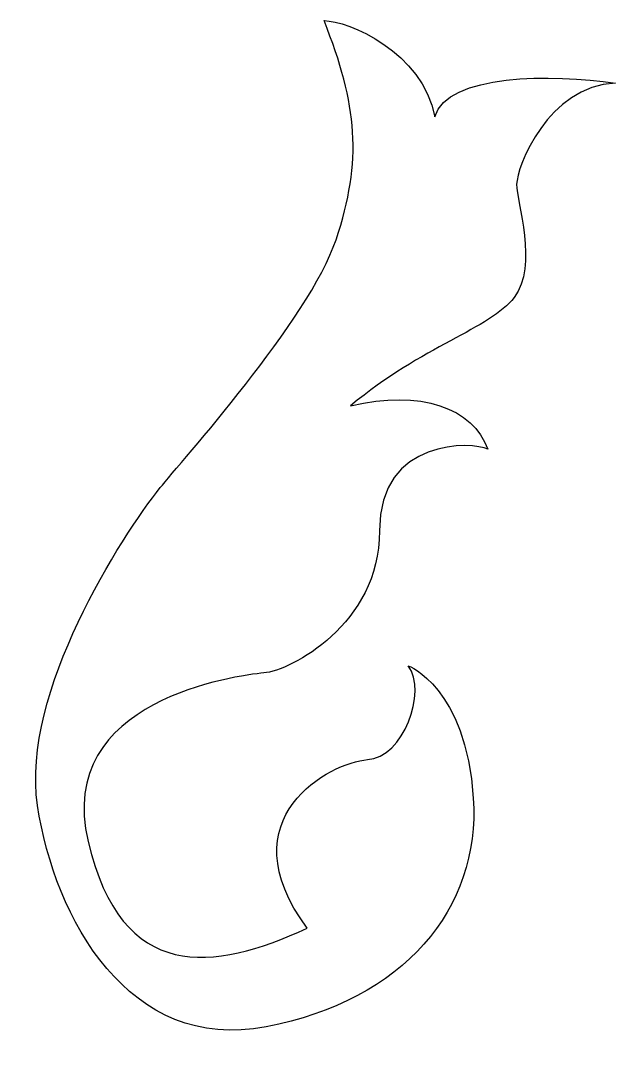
# Model space of a CAD drawing. Header units: centimetres. Extents: x -5.8 to 5.5, y -10 to 9.6.
import ezdxf

# ---------------------------------------------------------------- set-up
doc = ezdxf.new("R2010")
doc.units = ezdxf.units.CM
doc.header["$MEASUREMENT"] = 0
doc.layers.add('Camada 1', color=7, linetype='Continuous')

msp = doc.modelspace()

# ---------------------------------------------------------------- linework, layer by layer
at = {"layer": 'Camada 1'}
msp.add_open_spline([(1.56968, -2.66027), (1.93438, -3.16242), (1.47768, -4.39446), (0.79321, -4.43994), (0.79321, -4.43994), (0.10873, -4.4854), (-1.89874, -5.53563), (-0.34688, -7.63402), (-0.34688, -7.63402), (-2.12655, -8.45539), (-3.86126, -8.68426), (-4.49975, -5.99125), (-4.49975, -5.99125), (-5.13825, -3.29929), (-1.67038, -2.84259), (-1.16825, -2.79714), (-1.16825, -2.79714), (-0.66665, -2.75168), (1.02208, -1.88433), (1.02208, -0.10466), (1.02208, -0.10466), (1.02208, 1.67501), (2.80175, 1.58357), (3.07551, 1.44664), (3.07551, 1.44664), (2.80172, 2.22256), (1.79747, 2.58726), (0.47447, 2.26801), (0.47447, 2.26801), (1.84342, 3.40863), (3.12044, 3.7284), (3.57711, 4.32144), (3.57711, 4.32144), (4.03381, 4.91448), (3.62309, 6.14654), (3.62309, 6.46634), (3.62309, 6.46634), (3.62309, 6.78559), (4.21562, 8.33689), (5.49364, 8.3829), (5.49364, 8.3829), (4.30757, 8.56525), (2.29903, 8.56525), (2.07123, 7.74388), (2.07123, 7.74388), (1.84347, 8.97595), (0.42851, 9.56899), (-0.02816, 9.56899), (-0.02816, 9.56899), (0.61139, 7.97223), (0.7023, 6.9225), (0.2007, 5.41665), (0.2007, 5.41665), (-0.30196, 3.91077), (-2.76557, 1.17286), (-3.13077, 0.71669), (-3.13077, 0.71669), (-3.86123, -0.19612), (-5.77779, -3.16239), (-5.45802, -5.30673), (-5.45802, -5.30673), (-5.13824, -7.4516), (-3.72436, -10.00719), (-1.12332, -9.50509), (-1.12332, -9.50509), (1.47772, -9.00294), (2.93864, -7.26928), (2.80177, -5.16984), (2.80177, -5.16984), (2.66484, -3.07095), (1.56968, -2.66027), (1.56968, -2.66027)], degree=3, knots=[0, 0, 0, 0, 0.05263158, 0.05263158, 0.05263158, 0.05263158, 0.10526316, 0.10526316, 0.10526316, 0.10526316, 0.15789474, 0.15789474, 0.15789474, 0.15789474, 0.21052632, 0.21052632, 0.21052632, 0.21052632, 0.26315789, 0.26315789, 0.26315789, 0.26315789, 0.31578947, 0.31578947, 0.31578947, 0.31578947, 0.36842105, 0.36842105, 0.36842105, 0.36842105, 0.42105263, 0.42105263, 0.42105263, 0.42105263, 0.47368421, 0.47368421, 0.47368421, 0.47368421, 0.52631579, 0.52631579, 0.52631579, 0.52631579, 0.57894737, 0.57894737, 0.57894737, 0.57894737, 0.63157895, 0.63157895, 0.63157895, 0.63157895, 0.68421053, 0.68421053, 0.68421053, 0.68421053, 0.73684211, 0.73684211, 0.73684211, 0.73684211, 0.78947368, 0.78947368, 0.78947368, 0.78947368, 0.84210526, 0.84210526, 0.84210526, 0.84210526, 0.89473684, 0.89473684, 0.89473684, 0.89473684, 1, 1, 1, 1], dxfattribs=at)

doc.saveas('drawing.dxf')
